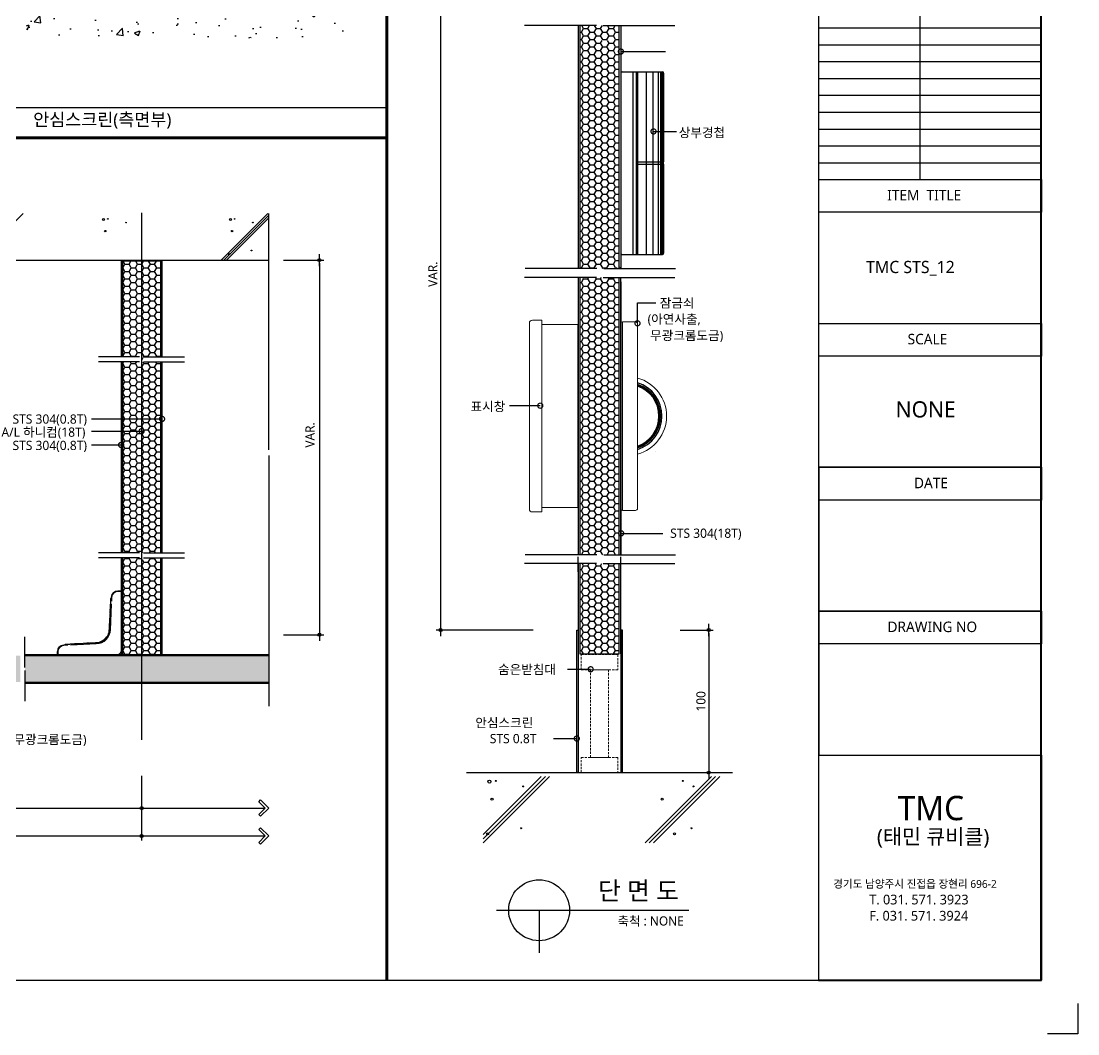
# Model space of a CAD drawing. Extents: x -256 to 8104, y -176 to 5714.
# Drawn here: x 4629 to 8104, y -176 to 3153 of the extents above; entities that cross this region are included whole.
import ezdxf
from ezdxf.enums import TextEntityAlignment as Align

# ---------------------------------------------------------------- set-up
doc = ezdxf.new("R2010")
doc.units = 0
doc.header["$LTSCALE"] = 30
doc.linetypes.add('CEN', pattern=[62, 60, -1, 0, -1])
doc.linetypes.add('HIDDEN', pattern=[0.375, 0.25, -0.125])
doc.layers.get('0').update_dxf_attribs({"linetype": 'CONTINUOUS'})
doc.layers.get('DEFPOINTS').update_dxf_attribs({"linetype": 'CONTINUOUS'})
for name, color, linetype in [('C', 2, 'CONTINUOUS'), ('curior-0Line', 252, 'CONTINUOUS'), ('DIM', 7, 'CONTINUOUS'), ('HAT', 8, 'CONTINUOUS'), ('HID', 9, 'HIDDEN'), ('TIT', 3, 'CONTINUOUS'), ('경첩', 4, 'CONTINUOUS'), ('문자', 3, 'CONTINUOUS'), ('부자재', 4, 'CONTINUOUS'), ('잠금쇠(회전형)', 4, 'CONTINUOUS'), ('중심선', 1, 'CEN'), ('치수', 1, 'CONTINUOUS'), ('판넬', 2, 'CONTINUOUS'), ('해치', 8, 'CONTINUOUS')]:
    doc.layers.add(name, color=color, linetype=linetype)
doc.styles.add('돋움', font='malgun.ttf')
doc.dimstyles.new('10', dxfattribs={"dimscale": 10, "dimtxt": 3, "dimasz": 1, "dimexe": 1.5, "dimexo": 2, "dimgap": 1, "dimtad": 1, "dimdec": 0, "dimlunit": 6, "dimtxsty": '돋움', "dimblk": 'DIMDOT', "dimcen": -1, "dimdle": 1.5, "dimclrt": 3, "dimazin": 3, "dimtfac": 1, "dimtdec": 0, "dimtix": 1, "dimtmove": 2, "dimatfit": 3, "dimldrblk": 'DIMDOT', "dimarcsym": 0})
pattern_1 = [(0, (120075.826, -5352.532), (20.955, 12.098375), [13.97, -27.94]), (120, (120075.826, -5352.532), (-20.955, 12.098375), [13.97, -27.94]), (60, (120075.826, -5352.532), (9e-15, 24.19675), [-27.94, 13.97])]

# ---------------------------------------------------------------- blocks, each defined once
blk = doc.blocks.new('DIMDOT')
at = {"linetype": 'Continuous'}
blk.add_line((-2, 0), (2, 0), dxfattribs=at)
for radius in [0.5, 0.25]:
    blk.add_circle((0, 0), radius, dxfattribs=at)
blk = doc.blocks.new('*D331')
at = {"layer": 'DEFPOINTS', "color": 0}
for p in [(134729.6, -1686.4), (134405.6, -4025.4), (134729.6, -4025.4)]:
    blk.add_point(p, dxfattribs=at)
at = {"layer": 'DIM', "color": 0, "lineweight": -2, "ltscale": 10}
for p, q in [((134709.6, -1686.4), (134390.6, -1686.4)), ((134405.6, -1696.4), (134405.6, -4015.4)), ((134709.6, -4025.4), (134390.6, -4025.4))]:
    blk.add_line(p, q, dxfattribs=at)
at = {"layer": 'DIM', "color": 0, "lineweight": -2, "xscale": 10, "yscale": 10, "zscale": 10}
for p, rotation in [((134405.6, -1686.4), 90), ((134405.6, -4025.4), 270)]:
    blk.add_blockref('DIMDOT', p, dxfattribs=dict(at, rotation=rotation))
at = {"layer": 'DIM', "color": 3, "insert": (134380.3, -2855.9), "char_height": 30, "attachment_point": 5, "rotation": 90, "style": '돋움'}
blk.add_mtext('VAR.', dxfattribs=at)
blk = doc.blocks.new('A$C13EB2441')
for p, q in [((0.837, 7.375), (0.837, 14.115)), ((0.837, 6.74), (0.837, 0))]:
    blk.add_line(p, q)
blk = doc.blocks.new('_DOTSMALL')
at = {"color": 0, "linetype": 'ByBlock', "const_width": 0.5}
blk.add_lwpolyline([(-0.0625, 0, 1), (0.0625, 0, 1)], format="xyb", close=True, dxfattribs=at)
blk = doc.blocks.new('A$C63EC304E')
at = {"layer": '치수', "color": 1, "xscale": 2.5, "yscale": 2.5, "zscale": 2.5, "rotation": 234.3098741996962}
blk.add_blockref('_DOTSMALL', (0.31, 0.31), dxfattribs=at)
blk = doc.blocks.new('A$C2BC9653E')
at = {"layer": '치수', "xscale": 0.3333333333333333, "yscale": 0.3333333333333333, "zscale": 0.3333333333333333}
blk.add_blockref('A$C63EC304E', (0, 0), dxfattribs=at)
blk = doc.blocks.new('A$C7FC71301')
at = {"layer": '치수', "rotation": 180}
blk.add_blockref('A$C2BC9653E', (0.208, 0.208), dxfattribs=at)
blk = doc.blocks.new('A$C4A20372B')
at = {"layer": '치수'}
blk.add_blockref('A$C7FC71301', (0, 0), dxfattribs=at)
blk = doc.blocks.new('A$C566469F5')
at = {"layer": '치수'}
blk.add_blockref('A$C4A20372B', (0, 0), dxfattribs=at)
blk = doc.blocks.new('A$C7E317CD4')
at = {"layer": '해치', "xscale": 2, "yscale": 2, "zscale": 2}
blk.add_blockref('A$C566469F5', (0, 0), dxfattribs=at)
blk = doc.blocks.new('A$C601D7F27')
at = {"layer": '치수'}
blk.add_blockref('A$C7E317CD4', (0, 0), dxfattribs=at)
blk = doc.blocks.new('A$C38802C08')
at = {"layer": '치수'}
blk.add_blockref('A$C601D7F27', (0, 0), dxfattribs=at)
blk = doc.blocks.new('*D332')
at = {"layer": 'DEFPOINTS', "color": 0}
for p in [(135173.1, -4025.4), (135173.1, -4493.7), (135287.4, -4493.7)]:
    blk.add_point(p, dxfattribs=at)
at = {"layer": 'DIM', "color": 0, "lineweight": -2, "ltscale": 10}
for p, q in [((135193.1, -4025.4), (135302.4, -4025.4)), ((135287.4, -4035.4), (135287.4, -4483.7)), ((135193.1, -4493.7), (135302.4, -4493.7))]:
    blk.add_line(p, q, dxfattribs=at)
at = {"layer": 'DIM', "color": 0, "lineweight": -2, "xscale": 10, "yscale": 10, "zscale": 10}
for p, rotation in [((135287.4, -4025.4), 90), ((135287.4, -4493.7), 270)]:
    blk.add_blockref('DIMDOT', p, dxfattribs=dict(at, rotation=rotation))
at = {"layer": 'DIM', "color": 3, "insert": (135261.9, -4259.5), "char_height": 30, "attachment_point": 5, "rotation": 90, "style": '돋움'}
blk.add_mtext('100', dxfattribs=at)
blk = doc.blocks.new('*D337')
at = {"layer": 'DEFPOINTS', "color": 0}
for p in [(128668.6, -4484.9), (133422.6, -4484.9), (133422.6, -4702.1)]:
    blk.add_point(p, dxfattribs=at)
at = {"layer": 'DIM', "color": 0, "lineweight": -2, "ltscale": 10}
for p, q in [((128668.6, -4504.9), (128668.6, -4717.1)), ((133422.6, -4504.9), (133422.6, -4717.1)), ((128678.6, -4702.1), (133412.6, -4702.1))]:
    blk.add_line(p, q, dxfattribs=at)
at = {"layer": 'DIM', "color": 0, "lineweight": -2, "xscale": 10, "yscale": 10, "zscale": 10, "rotation": 180}
blk.add_blockref('DIMDOT', (128668.6, -4702.1), dxfattribs=at)
at = {"layer": 'DIM', "color": 0, "lineweight": -2, "xscale": 10, "yscale": 10, "zscale": 10}
blk.add_blockref('DIMDOT', (133422.6, -4702.1), dxfattribs=at)
at = {"layer": 'DIM', "color": 3, "insert": (131045.6, -4672.5), "char_height": 30, "attachment_point": 5, "style": '돋움'}
blk.add_mtext('설계치수', dxfattribs=at)
blk = doc.blocks.new('*D338')
at = {"layer": 'DEFPOINTS', "color": 0}
for p in [(132271.7, -4484.9), (133422.6, -4484.9), (133422.6, -4610.7)]:
    blk.add_point(p, dxfattribs=at)
at = {"layer": 'DIM', "color": 0, "lineweight": -2, "ltscale": 10}
for p, q in [((132271.7, -4504.9), (132271.7, -4625.7)), ((133422.6, -4504.9), (133422.6, -4625.7)), ((132281.7, -4610.7), (133412.6, -4610.7))]:
    blk.add_line(p, q, dxfattribs=at)
at = {"layer": 'DIM', "color": 0, "lineweight": -2, "xscale": 10, "yscale": 10, "zscale": 10, "rotation": 180}
blk.add_blockref('DIMDOT', (132271.7, -4610.7), dxfattribs=at)
at = {"layer": 'DIM', "color": 0, "lineweight": -2, "xscale": 10, "yscale": 10, "zscale": 10}
blk.add_blockref('DIMDOT', (133422.6, -4610.7), dxfattribs=at)
at = {"layer": 'DIM', "color": 3, "insert": (132847.1, -4581), "char_height": 30, "attachment_point": 5, "style": '돋움'}
blk.add_mtext('설계치수', dxfattribs=at)
blk = doc.blocks.new('*D340')
at = {"layer": 'DEFPOINTS', "color": 0}
for p in [(133869.4, -2809.3), (133869.4, -4040.7), (134007.2, -4040.7)]:
    blk.add_point(p, dxfattribs=at)
at = {"layer": 'DIM', "color": 0, "lineweight": -2, "ltscale": 10}
for p, q in [((133889.4, -2809.3), (134022.2, -2809.3)), ((134007.2, -2819.3), (134007.2, -4030.7)), ((133889.4, -4040.7), (134022.2, -4040.7))]:
    blk.add_line(p, q, dxfattribs=at)
at = {"layer": 'DIM', "color": 0, "lineweight": -2, "xscale": 10, "yscale": 10, "zscale": 10}
for p, rotation in [((134007.2, -2809.3), 90), ((134007.2, -4040.7), 270)]:
    blk.add_blockref('DIMDOT', p, dxfattribs=dict(at, rotation=rotation))
at = {"layer": 'DIM', "color": 3, "insert": (133976.4, -3384.1), "char_height": 30, "attachment_point": 5, "rotation": 90, "style": '돋움'}
blk.add_mtext('VAR.', dxfattribs=at)
blk = doc.blocks.new('A$C06B31977')
for p, q in [((1.26, 11.06), (1.26, 21.17)), ((1.26, 10.11), (1.26, 0))]:
    blk.add_line(p, q)
blk = doc.blocks.new('STS_12', base_point=(128397.3, -5176.8))
at = {"layer": '해치'}
h = blk.add_hatch(dxfattribs=at)
h.set_pattern_fill('AR-CONC', color=256, style=0)
h.set_pattern_definition([(50, (131614, -3512.54), (182.185, -15.939), [19.05, -209.55]), (355, (131614, -3512.54), (-35.243, 191.057), [15.24, -167.64]), (100.451, (131629.17, -3513.87), (146.943, 175.117), [16.19, -178.09]), (46.184, (131614, -3461.74), (271.079, -42.042), [28.575, -314.325]), (96.636, (131636.58, -3465.25), (237.404, 247.426), [24.285, -267.135]), (351.184, (131614, -3461.74), (237.405, 247.425), [22.86, -251.46]), (21, (131639.4, -3474.44), (151.615, -102.2655), [19.05, -209.55]), (326, (131639.4, -3474.44), (61.802, 184.188), [15.24, -167.64]), (71.4514, (131652.03, -3482.96), (213.416, 81.923), [16.19, -178.09]), (37.5, (131613.99, -3512.54), (3.0886, 84.555), [0, -165.608, 0, -170.18, 0, -168.275]), (7.5, (131613.99, -3512.54), (66.8197, 100.1806), [0, -97.028, 0, -161.798, 0, -64.135]), (327.5, (131557.35, -3512.54), (135.5906, -5.7287), [0, -63.5, 0, -198.12, 0, -262.89]), (317.5, (131531.95, -3512.54), (148.129, 25.4265), [0, -82.55, 0, -131.572, 0, -186.69])])
h.paths.add_polyline_path([(134093.6, -2078.8), (134093.6, -1975.8), (133043.4, -1975.8), (133043.4, -2078.8)])
h = blk.add_hatch(dxfattribs=at)
h.set_pattern_fill('HONEY', color=256, scale=4)
h.set_pattern_definition(pattern_1)
edge = h.paths.add_edge_path()
edge.add_line((134993.4, -2087.2), (134934, -2087.2))
edge.add_arc((134931.9, -2087.2), 2.08, -54.3099, 0, ccw=False)
edge.add_arc((134931.9, -2087.2), 2.08, 125.6901, 305.6901, ccw=False)
edge.add_arc((134931.9, -2087.2), 2.08, 0, 125.6901, ccw=False)
edge.add_line((134934, -2087.2), (134993.4, -2087.2))
edge.add_line((134993.4, -2087.2), (134993.4, -2038.4))
edge.add_line((134993.4, -2038.4), (134983.2, -2038.4))
edge.add_spline(control_points=[(134980.4, -2046.2), (134981.3, -2043.6), (134982.2, -2041), (134983.2, -2038.4)], knot_values=[0, 0, 0, 0, 0.152076, 0.152076, 0.152076, 0.152076], degree=3, periodic=0)
edge.add_line((134983.2, -2038.4), (134928.4, -2038.4))
edge.add_line((134928.4, -2038.4), (134928.4, -2836.9))
edge.add_line((134928.4, -2836.9), (134985.2, -2836.9))
edge.add_spline(control_points=[(134985.2, -2836.9), (134988.3, -2828.2), (134991.3, -2820.4), (134993.4, -2816.6)], knot_values=[0.152076, 0.152076, 0.152076, 0.152076, 0.673721, 0.673721, 0.673721, 0.673721], degree=3, periodic=0)
edge.add_spline(control_points=[(134995.9, -2836.9), (134996.4, -2826.9), (134997.5, -2811.6), (134994.5, -2814.6), (134993.4, -2816.6)], knot_values=[0.673721, 0.673721, 0.673721, 0.673721, 1.332503, 1.60798, 1.60798, 1.60798, 1.60798], degree=3, periodic=0)
edge.add_line((134993.4, -2816.6), (134993.4, -2087.2))
h.paths.add_polyline_path([(134928.4, -2038.4), (134863.4, -2038.4), (134863.4, -2836.9), (134928.4, -2836.9)])
h = blk.add_hatch(dxfattribs=at)
h.set_pattern_fill('HONEY', color=256, scale=4)
h.set_pattern_definition(pattern_1)
edge = h.paths.add_edge_path()
edge.add_line((133422.6, -2812.6), (133360.1, -2812.6))
edge.add_line((133360.1, -2812.6), (133359.2, -2813.5))
edge.add_line((133359.2, -2813.5), (133359.2, -2913.9))
edge.add_line((133359.2, -2913.9), (133402.1, -2913.9))
edge.add_line((133402.1, -2913.9), (133402.1, -2955.5))
edge.add_line((133402.1, -2955.5), (133359.2, -2955.5))
edge.add_line((133359.2, -2955.5), (133359.2, -3127.2))
edge.add_line((133359.2, -3127.2), (133415.8, -3127.2))
edge.add_spline(control_points=[(133415.8, -3127.2), (133418.6, -3119.5), (133424.6, -3104.2), (133420.7, -3135.1), (133422.3, -3137.5), (133422.6, -3137.6)], knot_values=[0.456227, 0.456227, 0.456227, 0.456227, 2.847595, 6.178025, 6.737145, 6.737145, 6.737145, 6.737145], degree=3, periodic=0)
edge.add_spline(control_points=[(133422.3, -3137.4), (133422.4, -3134.4), (133422.4, -3131.6), (133421.8, -3131.3), (133421.7, -3131.3)], knot_values=[0.891967, 0.891967, 0.891967, 0.891967, 1.280656, 1.337888, 1.337888, 1.337888, 1.337888], degree=3, periodic=0)
edge.add_line((133422.6, -3137.6), (133422.6, -2812.6))
edge = h.paths.add_edge_path()
edge.add_line((133485.9, -2812.6), (133422.6, -2812.6))
edge.add_line((133422.6, -2812.6), (133422.6, -3137.6))
edge.add_spline(control_points=[(133422.6, -3137.6), (133423.7, -3137.8), (133425.9, -3133.5), (133428.6, -3127.2)], knot_values=[6.737145, 6.737145, 6.737145, 6.737145, 8.913909, 8.913909, 8.913909, 8.913909], degree=3, periodic=0)
edge.add_spline(control_points=[(133428.6, -3127.2), (133430.7, -3122.3), (133433, -3116.4), (133435.3, -3110.4)], knot_values=[8.913909, 8.913909, 8.913909, 8.913909, 10.573873, 10.573873, 10.573873, 10.573873], degree=3, periodic=0)
edge.add_line((133428.6, -3127.2), (133485.9, -3127.2))
edge.add_line((133485.9, -3127.2), (133485.9, -2955.5))
edge.add_line((133485.9, -2955.5), (133443, -2955.5))
edge.add_line((133443, -2955.5), (133443, -2913.9))
edge.add_line((133443, -2913.9), (133485.9, -2913.9))
edge.add_line((133485.9, -2913.9), (133485.9, -2812.6))
h.paths.add_polyline_path([(133485.9, -2913.9), (133443, -2913.9), (133443, -2955.5), (133485.9, -2955.5)], flags=16)
h.paths.add_polyline_path([(133402.1, -2913.9), (133359.2, -2913.9), (133359.2, -2955.5), (133402.1, -2955.5)], flags=16)
h = blk.add_hatch(dxfattribs=at)
h.set_pattern_fill('HONEY', color=256, scale=4)
h.set_pattern_definition(pattern_1)
h.paths.add_polyline_path([(134928.4, -3322.5), (134863.4, -3322.5), (134863.4, -3778), (134928.4, -3778), (134928.4, -3668.5, -0.567825), (134928.4, -3665)])
h.paths.add_polyline_path([(134993.4, -3322.5), (134928.4, -3322.5), (134928.4, -3665, -0.582142), (134931.6, -3666.8), (134993.4, -3666.8)])
edge = h.paths.add_edge_path()
edge.add_line((134993.4, -3666.8), (134931.6, -3666.8))
edge.add_arc((134929.5, -3666.8), 2.08, -54.3099, 0, ccw=False)
edge.add_arc((134929.5, -3666.8), 2.08, 239.178, 305.6901, ccw=False)
edge.add_line((134928.4, -3668.5), (134928.4, -3778))
edge.add_line((134928.4, -3778), (134985.2, -3778))
edge.add_spline(control_points=[(134985.2, -3778), (134988.3, -3769.3), (134991.3, -3761.4), (134993.4, -3757.6)], knot_values=[0.152076, 0.152076, 0.152076, 0.152076, 0.673721, 0.673721, 0.673721, 0.673721], degree=3, periodic=0)
edge.add_line((134993.4, -3757.6), (134993.4, -3666.8))
h.paths.add_polyline_path([(134928.4, -2866), (134863.4, -2866), (134863.4, -3322.5), (134928.4, -3322.5)])
edge = h.paths.add_edge_path()
edge.add_line((134993.4, -2866), (134983.2, -2866))
edge.add_spline(control_points=[(134980.4, -2873.8), (134981.3, -2871.1), (134982.2, -2868.5), (134983.2, -2866)], knot_values=[0, 0, 0, 0, 0.152076, 0.152076, 0.152076, 0.152076], degree=3, periodic=0)
edge.add_line((134983.2, -2866), (134928.4, -2866))
edge.add_line((134928.4, -2866), (134928.4, -3322.5))
edge.add_line((134928.4, -3322.5), (134993.4, -3322.5))
edge.add_line((134993.4, -3322.5), (134993.4, -2866))
h = blk.add_hatch(dxfattribs=at)
h.set_pattern_fill('HONEY', color=256, scale=4)
h.set_pattern_definition(pattern_1)
h.paths.add_polyline_path([(133485.9, -3144.3), (133359.2, -3144.3), (133359.2, -3771), (133485.9, -3771)])
h = blk.add_hatch(dxfattribs=at)
h.set_pattern_fill('HONEY', color=256, scale=4)
h.set_pattern_definition(pattern_1)
edge = h.paths.add_edge_path()
edge.add_spline(control_points=[(133422.6, -3798.5), (133422.3, -3798.5), (133421.2, -3796.7), (133422, -3786.8), (133422.3, -3781.2)], knot_values=[1.337888, 1.337888, 1.337888, 1.337888, 1.524261, 2.245715, 2.245715, 2.245715, 2.245715], degree=3, periodic=0)
edge.add_spline(control_points=[(133422.6, -3781.4), (133422.3, -3781.4), (133420.7, -3778.9), (133424.6, -3748), (133418.6, -3763.3), (133415.8, -3771)], knot_values=[0.152076, 0.152076, 0.152076, 0.152076, 0.338449, 1.448592, 2.245715, 2.245715, 2.245715, 2.245715], degree=3, periodic=0)
edge.add_spline(control_points=[(133422.3, -3781.2), (133422.4, -3778.2), (133422.4, -3775.4), (133421.8, -3775.1), (133421.7, -3775.1)], knot_values=[0.891967, 0.891967, 0.891967, 0.891967, 1.280656, 1.337888, 1.337888, 1.337888, 1.337888], degree=3, periodic=0)
edge.add_spline(control_points=[(133421.7, -3775.1), (133420.7, -3775), (133418.4, -3781), (133415.8, -3788.1)], knot_values=[0.152076, 0.152076, 0.152076, 0.152076, 0.891967, 0.891967, 0.891967, 0.891967], degree=3, periodic=0)
edge.add_spline(control_points=[(133414.2, -3792.5), (133414.7, -3791), (133415.3, -3789.5), (133415.8, -3788.1)], knot_values=[0, 0, 0, 0, 0.152076, 0.152076, 0.152076, 0.152076], degree=3, periodic=0)
edge.add_line((133415.8, -3788.1), (133359.2, -3788.1))
edge.add_line((133359.2, -3788.1), (133359.2, -3960.5))
edge.add_line((133359.2, -3960.5), (133404, -3960.5))
edge.add_line((133404, -3960.5), (133404, -4002.1))
edge.add_line((133404, -4002.1), (133359.2, -4002.1))
edge.add_line((133359.2, -4002.1), (133359.2, -4106.3))
edge.add_line((133359.2, -4106.3), (133422.6, -4106.3))
edge.add_line((133422.6, -4106.3), (133422.6, -3798.6))
h.paths.add_polyline_path([(133485.9, -3960.5), (133441.2, -3960.5), (133441.2, -4002.1), (133485.9, -4002.1)])
h.paths.add_polyline_path([(133404, -3960.5), (133359.2, -3960.5), (133359.2, -4002.1), (133404, -4002.1)], flags=16)
h = blk.add_hatch(dxfattribs=at)
h.set_pattern_fill('HONEY', color=256, scale=4)
h.set_pattern_definition(pattern_1)
h.paths.add_polyline_path([(133485.9, -3849), (133422.6, -3849), (133422.6, -4106.3), (133485.9, -4106.3), (133485.9, -4002.1), (133441.2, -4002.1), (133441.2, -3960.5), (133485.9, -3960.5)])
edge = h.paths.add_edge_path()
edge.add_line((133485.9, -3788.1), (133428.6, -3788.1))
edge.add_spline(control_points=[(133428.6, -3788.1), (133425.9, -3794.4), (133423.7, -3798.7), (133422.6, -3798.5)], knot_values=[2.245715, 2.245715, 2.245715, 2.245715, 2.971303, 2.971303, 2.971303, 2.971303], degree=3, periodic=0)
edge.add_line((133422.6, -3798.5), (133422.6, -3849))
edge.add_line((133422.6, -3849), (133485.9, -3849))
edge.add_line((133485.9, -3849), (133485.9, -3788.1))
h = blk.add_hatch(dxfattribs=at)
h.set_pattern_fill('HONEY', color=256, scale=4)
h.set_pattern_definition(pattern_1)
h.paths.add_polyline_path([(134917.9, -3807), (134863.4, -3807), (134863.4, -4103.8), (134928.4, -4103.8), (134928.4, -3807)])
h.paths.add_polyline_path([(134993.4, -3807), (134940.1, -3807), (134928.4, -3807), (134928.4, -4103.8), (134993.4, -4103.8)])
h = blk.add_hatch(dxfattribs=at)
h.set_pattern_fill('HONEY', color=256, scale=4)
h.set_pattern_definition(pattern_1)
h.paths.add_polyline_path([(133038.7, -4157.9), (133038.7, -4148.4), (133038.7, -4109.6), (133422.6, -4109.6), (133422.6, -4196.3), (133038.7, -4196.3)])
edge = h.paths.add_edge_path()
edge.add_line((133024, -4157.9), (133024, -4148.4))
edge.add_line((133024, -4148.4), (133024, -4109.6))
edge.add_line((133024, -4109.6), (132391.6, -4109.6))
edge.add_line((132391.6, -4109.6), (132391.6, -4150.9))
edge.add_arc((132391.6, -4153), 2.08, -35.6901, 90, ccw=False)
edge.add_arc((132391.6, -4153), 2.08, 270, 324.3099, ccw=False)
edge.add_line((132391.6, -4155.1), (132391.6, -4196.3))
edge.add_line((132391.6, -4196.3), (133024, -4196.3))
edge.add_line((133024, -4196.3), (133024, -4157.9))
h.paths.add_polyline_path([(132266.7, -4109.6), (132266.7, -4196.3), (132391.6, -4196.3), (132391.6, -4155.1, -0.610943), (132389.9, -4151.8, -0.241509), (132391.6, -4150.9), (132391.6, -4109.6)])
h.paths.add_polyline_path([(133840.3, -4109.6), (133422.6, -4109.6), (133422.6, -4196.3), (133840.3, -4196.3)])
at = {"color": 8}
blk.add_line((132844.1, -2307.5), (134229.3, -2307.5), dxfattribs=at)
for p, q in [((133840.3, -3432.9), (133840.3, -2656.2)), ((128668.6, -2809.3), (133840.3, -2809.3)), ((133415.9, -3127.2), (133281.1, -3127.2)), ((133428.6, -3127.2), (133563.4, -3127.2)), ((133840.3, -3452), (133840.3, -4275.3)), ((133415.9, -3771), (133281.1, -3771)), ((133428.6, -3771), (133563.4, -3771)), ((134491.3, -4493.7), (135365.6, -4493.7))]:
    blk.add_line(p, q)
at = {"color": 2}
for p, q in [((136501.5, -5252.5), (136501.5, -5352.5)), ((136501.5, -5352.5), (136401.5, -5352.5))]:
    blk.add_line(p, q, dxfattribs=at)
for points in [[(128396.6, 361.6), (135649, 361.6), (135649, -5176.7), (128396.6, -5176.7)], [(128396.6, 361.6), (135649, 361.6), (135649, -5176.7), (128396.6, -5176.7)], [(128396.6, 361.6), (136378.5, 361.6), (136378.5, -5176.7), (128396.6, -5176.7)], [(134853.4, -4025.4), (134858.4, -4025.4), (134858.4, -4493.7), (134853.4, -4493.7)], [(135003.4, -4025.4), (134998.4, -4025.4), (134998.4, -4493.7), (135003.4, -4493.7)]]:
    blk.add_lwpolyline(points, close=True, dxfattribs=at)
at = {"color": 8, "const_width": 10}
for points in [[(134229.3, -5176.7), (134229.3, 361.6)], [(128444.7, -2407.5), (134229.3, -2407.5)]]:
    blk.add_lwpolyline(points, dxfattribs=at)
at = {"layer": 'C'}
for p, q in [((134863.4, -2038.4), (134863.4, -2836.9)), ((134993.4, -2836.9), (134993.4, -2038.4)), ((134863.4, -2866), (134863.4, -3778)), ((134993.4, -3778), (134993.4, -2866)), ((134863.4, -3807), (134863.4, -4103.8)), ((134993.4, -4103.8), (134993.4, -3807)), ((133840.3, -4109.6), (133038.7, -4109.6)), ((134863.4, -4103.8), (134993.4, -4103.8)), ((133038.7, -4196.3), (133840.3, -4196.3))]:
    blk.add_line(p, q, dxfattribs=at)
at = {"layer": 'curior-0Line'}
for p, q in [((135649, 361.6), (135649, -5175.9)), ((135981.6, -1990.8), (135981.6, -2544.6)), ((135649.3, -2046.2), (136381.4, -2046.2)), ((135649.3, -2101.6), (136381.4, -2101.6)), ((135649.3, -2157), (136381.4, -2157)), ((135649.3, -2212.3), (136381.4, -2212.3)), ((135649.3, -2267.7), (136381.4, -2267.7)), ((135649.3, -2323.1), (136381.4, -2323.1)), ((135649.3, -2378.5), (136381.4, -2378.5)), ((135649.3, -2433.8), (136381.4, -2433.8)), ((135649.3, -2489.2), (136381.4, -2489.2)), ((135649.3, -2544.6), (136381.4, -2544.6))]:
    blk.add_line(p, q, dxfattribs=at)
for points in [[(136381.4, 361.6), (135649, 361.6), (135649, -5176.7), (136381.4, -5176.7)], [(135649.3, -2544.6), (136381.4, -2544.6), (136381.4, -2652.3), (135649.3, -2652.3)], [(135649.3, -3017.5), (136381.4, -3017.5), (136381.4, -3125.2), (135649.3, -3125.2)], [(135649.3, -3963.3), (136381.4, -3963.3), (136381.4, -3490.4), (135649.3, -3490.4)], [(135649.3, -3490.4), (136381.4, -3490.4), (136381.4, -3598.1), (135649.3, -3598.1)], [(135649.3, -4436.2), (136381.4, -4436.2), (136381.4, -3963.3), (135649.3, -3963.3)], [(135649.3, -3963.3), (136381.4, -3963.3), (136381.4, -4071), (135649.3, -4071)], [(136381.4, -5175.9), (135649.6, -5175.9), (135649.6, -4436.2), (136381.4, -4436.2)]]:
    blk.add_lwpolyline(points, close=True, dxfattribs=at)
at = {"layer": 'DIM', "ltscale": 10}
for p, q in [((133807.8, -4589.6), (133813.5, -4583.9)), ((133840.3, -4610.7), (133813.5, -4583.9)), ((133422.6, -4610.7), (133828.8, -4610.7)), ((133828.8, -4610.7), (133807.8, -4589.6)), ((133828.8, -4610.7), (133807.8, -4631.7)), ((133840.3, -4610.7), (133813.5, -4637.4)), ((133807.8, -4631.7), (133813.5, -4637.4)), ((133807.8, -4681), (133813.5, -4675.3)), ((133828.8, -4702.1), (133807.8, -4681)), ((133840.3, -4702.1), (133813.5, -4675.3)), ((133422.6, -4702.1), (133828.8, -4702.1)), ((133828.8, -4702.1), (133807.8, -4723.2)), ((133807.8, -4723.2), (133813.5, -4728.9)), ((133840.3, -4702.1), (133813.5, -4728.9))]:
    blk.add_line(p, q, dxfattribs=at)
at = {"layer": 'HAT'}
for radius, start, end in [(114.6, 287.404, 72.596), (109.6, 288.2251, 71.7749), (106.6, 288.7568, 71.2432), (104.6, 289.1292, 70.8708)]:
    blk.add_arc((135019.2, -3322), radius, start, end, dxfattribs=at)
at = {"layer": 'HID', "lineweight": 15}
for points in [[(134868.4, -4106.2), (134988.4, -4106.2), (134988.4, -4156.2), (134868.4, -4156.2)], [(134898.4, -4156.2), (134958.4, -4156.2), (134958.4, -4443.7), (134898.4, -4443.7)], [(134868.4, -4443.7), (134988.4, -4443.7), (134988.4, -4493.7), (134868.4, -4493.7)]]:
    blk.add_lwpolyline(points, close=True, dxfattribs=at)
at = {"layer": 'TIT', "color": 7}
for p, q in [((134589.7, -4946.3), (135222.4, -4946.3)), ((134730, -4946.3), (134730, -5086.3))]:
    blk.add_line(p, q, dxfattribs=at)
blk.add_circle((134729.7, -4946.3), 100, dxfattribs=at)
at = {"layer": '경첩', "color": 4, "linetype": 'Continuous', "lineweight": 15}
for p, q in [((133320.9, -3921.8), (133322.4, -3923.3)), ((133322.7, -3917.2), (133321.6, -3940.5)), ((133324.4, -3930.8), (133325, -3917.3)), ((133344.6, -3898.6), (133344.6, -3896.3)), ((133355.2, -3896.3), (133344.6, -3896.3)), ((133344.6, -3898.6), (133355.2, -3898.6)), ((133355.2, -3898.6), (133355.2, -3896.3)), ((133355.2, -3918.7), (133355.2, -3898.6)), ((133355.2, -3922), (133355.2, -3919.6)), ((133355.2, -3922), (133355.2, -4092.3)), ((133321.6, -3940.5), (133317.6, -4024.3)), ((133318.4, -3958.9), (133320.6, -3961.1)), ((133319.9, -3927.4), (133318.7, -3952.6)), ((133318.7, -3952.6), (133320.9, -3954.8)), ((133319.9, -3927.4), (133322.1, -3929.6)), ((133320, -4024.4), (133323.9, -3940.7)), ((133317.8, -3971.5), (133316.5, -3998.3)), ((133317.8, -3971.5), (133320, -3973.8)), ((133318.2, -3962.1), (133317.9, -3968.4)), ((133317.9, -3968.4), (133320.2, -3970.6)), ((133318.2, -3962.1), (133320.5, -3964.3)), ((133314.9, -4028.7), (133316.9, -4030.8)), ((133315.1, -4026.7), (133317.2, -4028.8)), ((133315.6, -4018.1), (133315.3, -4024.2)), ((133315.8, -4014.1), (133315.6, -4017.2)), ((133315.6, -4017.2), (133317.9, -4019.4)), ((133315.6, -4017.2), (133315.6, -4018.1)), ((133315.6, -4018.1), (133317.8, -4020.4)), ((133316.2, -4004.5), (133315.8, -4013.1)), ((133315.8, -4013.1), (133318.1, -4015.4)), ((133315.8, -4013.1), (133315.8, -4014.1)), ((133315.8, -4014.1), (133318, -4016.3)), ((133316.2, -4004.5), (133318.5, -4006.8)), ((133316.5, -3998.4), (133316.3, -4002.3)), ((133316.3, -4002.3), (133318.6, -4004.6)), ((133316.5, -3998.3), (133318.8, -4000.5)), ((133316.5, -3998.4), (133318.7, -4000.6)), ((133282.5, -4064.9), (133284.4, -4066.8)), ((133287.4, -4063.3), (133289.2, -4065.1)), ((133289.8, -4062.3), (133291.5, -4064)), ((133294.1, -4060), (133295.7, -4061.7)), ((133296.1, -4058.7), (133297.7, -4060.4)), ((133306.2, -4049.1), (133307.9, -4050.7)), ((133307.6, -4047.1), (133309.3, -4048.8)), ((133310.1, -4043), (133311.8, -4044.8)), ((133311.2, -4040.8), (133312.9, -4042.6)), ((133312.7, -4037.1), (133314.6, -4038.9)), ((133316.1, -4034.2), (133314.2, -4032.2)), ((133314.2, -4032.2), (133316.1, -4034.1)), ((133147.6, -4095.7), (133145.2, -4095.7)), ((133145.2, -4095.7), (133145.2, -4106.3)), ((133147.6, -4106.3), (133147.6, -4095.7)), ((133189.5, -4072.7), (133166.1, -4073.8)), ((133166.2, -4076.1), (133179.7, -4075.5)), ((133170.7, -4072), (133171.6, -4071.2)), ((133170.7, -4072), (133172.2, -4073.5)), ((133201.5, -4069.8), (133171.6, -4071.2)), ((133273.2, -4068.7), (133189.5, -4072.7)), ((133189.6, -4075), (133273.3, -4071)), ((133201.5, -4069.8), (133203.8, -4072)), ((133207.8, -4069.5), (133210.1, -4071.7)), ((133211, -4069.3), (133213.2, -4071.5)), ((133242.5, -4067.8), (133217.3, -4069)), ((133217.3, -4069), (133219.5, -4071.2)), ((133242.5, -4067.8), (133244.7, -4070.1)), ((133248.8, -4067.5), (133251, -4069.8)), ((133252, -4067.4), (133254.2, -4069.6)), ((133270.9, -4066.5), (133258.3, -4067.1)), ((133258.3, -4067.1), (133260.5, -4069.3)), ((133273.1, -4066.4), (133270.9, -4066.5)), ((133270.9, -4066.5), (133273.1, -4068.7)), ((133145.2, -4106.3), (133147.6, -4106.3)), ((133147.6, -4106.3), (133167.6, -4106.3)), ((133168.6, -4106.3), (133170.9, -4106.3)), ((133341.2, -4106.3), (133170.9, -4106.3))]:
    blk.add_line(p, q, dxfattribs=at)
at = {"layer": '경첩', "color": 4, "linetype": 'Continuous', "lineweight": 15, "flags": 128}
for points in [[(133320.1, -3922.6), (133320, -3923.6), (133320, -3924.8), (133319.9, -3926.1), (133319.9, -3927.4)], [(133320.1, -3922.6), (133320.3, -3922.5), (133320.4, -3922.3), (133320.6, -3922.2), (133320.7, -3922), (133320.8, -3921.9), (133320.8, -3921.9), (133320.9, -3921.8), (133320.9, -3921.8)], [(133325, -3917.3), (133324.6, -3917.3), (133324.1, -3917.3), (133323.7, -3917.3), (133323.4, -3917.2), (133323.1, -3917.2), (133322.9, -3917.2), (133322.7, -3917.2), (133322.7, -3917.2)], [(133318.7, -3952.6), (133318.6, -3953.8), (133318.6, -3955), (133318.5, -3956.1), (133318.5, -3957.1), (133318.4, -3957.9), (133318.4, -3958.4), (133318.4, -3958.8), (133318.4, -3958.9)], [(133321.6, -3940.5), (133321.6, -3940.5), (133321.8, -3940.6), (133322, -3940.6), (133322.3, -3940.6), (133322.6, -3940.6), (133323, -3940.6), (133323.5, -3940.6), (133323.9, -3940.7)], [(133315.1, -4026.7), (133314.9, -4028.2), (133314.9, -4028.7)], [(133316.3, -4002.3), (133316.3, -4003), (133316.3, -4003.8), (133316.2, -4004.5)], [(133316.5, -3998.3), (133316.5, -3998.3), (133316.5, -3998.4)], [(133317.6, -4024.3), (133317.7, -4024.3), (133317.8, -4024.3), (133318, -4024.3), (133318.3, -4024.3), (133318.7, -4024.3), (133319.1, -4024.4), (133319.5, -4024.4), (133320, -4024.4)], [(133314.2, -4032.2), (133314.2, -4032.2), (133314.2, -4032.2)], [(133166.2, -4076.1), (133166.2, -4075.6), (133166.2, -4075.2), (133166.2, -4074.8), (133166.2, -4074.4), (133166.2, -4074.2), (133166.1, -4073.9), (133166.1, -4073.8), (133166.1, -4073.8)], [(133189.5, -4072.7), (133189.5, -4072.7), (133189.5, -4072.8), (133189.5, -4073.1), (133189.5, -4073.3), (133189.5, -4073.7), (133189.5, -4074.1), (133189.6, -4074.5), (133189.6, -4075)], [(133207.8, -4069.5), (133207.7, -4069.5), (133207.4, -4069.5), (133206.8, -4069.5), (133206, -4069.5), (133205, -4069.6), (133203.9, -4069.6), (133202.8, -4069.7), (133201.5, -4069.8)], [(133217.3, -4069), (133216.2, -4069.1), (133215.1, -4069.1), (133214.1, -4069.2), (133213.2, -4069.2), (133212.5, -4069.2), (133211.8, -4069.3), (133211.4, -4069.3), (133211.1, -4069.3), (133211, -4069.3)], [(133248.8, -4067.5), (133248.7, -4067.5), (133248.3, -4067.6), (133247.7, -4067.6), (133247, -4067.6), (133246, -4067.7), (133244.9, -4067.7), (133243.7, -4067.8), (133242.5, -4067.8)], [(133258.3, -4067.1), (133257, -4067.1), (133255.8, -4067.2), (133254.8, -4067.2), (133253.8, -4067.3), (133253, -4067.3), (133252.4, -4067.4), (133252.1, -4067.4), (133252, -4067.4)], [(133273.2, -4068.7), (133273.2, -4068.8), (133273.2, -4068.9), (133273.2, -4069.1), (133273.2, -4069.4), (133273.3, -4069.8), (133273.3, -4070.2), (133273.3, -4070.6), (133273.3, -4071)]]:
    blk.add_lwpolyline(points, dxfattribs=at)
at = {"layer": '경첩', "color": 4, "linetype": 'Continuous', "lineweight": 15}
for centre, radius, start, end in [((133344.6, -3918.2), 21.9, 90, 177.3017), ((133344.6, -3918.2), 19.6, 90, 177.3017), ((133271, -4022.1), 46.7, 272.6983, 357.3017), ((133271, -4022.1), 49, 272.6983, 357.3017), ((133271, -4022.1), 44.3, 346.8377, 351.3944), ((133271, -4022.1), 44.3, 354.0912, 357.3017), ((133271, -4022.1), 44.3, 272.6983, 285), ((133271, -4022.1), 44.3, 284.9998, 291.7506), ((133271, -4022.1), 44.3, 294.9948, 301.2998), ((133271, -4022.1), 44.3, 301.2991, 304.3858), ((133271, -4022.1), 44.3, 304.3849, 322.5608), ((133271, -4022.1), 44.3, 322.5612, 325.6145), ((133271, -4022.1), 44.3, 325.6151, 331.8264), ((133271, -4022.1), 44.3, 335.0052, 340.234), ((133271, -4022.1), 44.3, 340.234, 346.7569), ((133167.2, -4095.7), 21.9, 92.6983, 180), ((133167.2, -4095.7), 19.6, 92.6983, 180), ((133341.2, -4092.3), 14, 270, 0)]:
    blk.add_arc(centre, radius, start, end, dxfattribs=at)
at = {"layer": '부자재'}
for p, q in [((134998.4, -2194.4), (134998.4, -2786.4)), ((135002.4, -2190.4), (135134.4, -2190.4)), ((135038.4, -2190.4), (135038.4, -2790.4)), ((135048.5, -2190.4), (135048.5, -2790.4)), ((135138.4, -2194.4), (135138.4, -2486.4)), ((135048.5, -2486.4), (135138.4, -2486.4)), ((135048.5, -2494.4), (135138.4, -2494.4)), ((135137.2, -2486.4), (135137.2, -2494.4)), ((135138.4, -2494.4), (135138.4, -2786.4)), ((135002.4, -2790.4), (135134.4, -2790.4))]:
    blk.add_line(p, q, dxfattribs=at)
for centre, start, end in [((135002.4, -2194.4), 90, 180), ((135134.4, -2194.4), 0, 90), ((135002.4, -2786.4), 180, 270), ((135134.4, -2786.4), 270, 0)]:
    blk.add_arc(centre, 4, start, end, dxfattribs=at)
at = {"layer": '잠금쇠(회전형)', "linetype": 'Continuous', "lineweight": 15}
for p, q in [((134697.6, -3016), (134697.6, -3627.9)), ((134707.5, -3007), (134738.4, -3007)), ((134738.4, -3007), (134738.4, -3637)), ((134856.5, -3021.2), (134738.4, -3021.2)), ((134856.5, -3021.2), (134856.5, -3622.7)), ((134998.4, -3017), (134998.4, -3632)), ((135003.4, -3012), (135046.4, -3012)), ((135003.4, -3632), (135003.4, -3012)), ((135053.4, -3019), (135053.4, -3625)), ((134858.4, -3619.9), (134858.4, -3024)), ((135112.2, -3438.4), (135112.2, -3438.5)), ((134738.4, -3637), (134707.5, -3637)), ((134856.5, -3622.7), (134738.4, -3622.7)), ((135046.4, -3632), (135003.4, -3632))]:
    blk.add_line(p, q, dxfattribs=at)
for centre, radius, start, end in [((134707.5, -3017), 10, 90, 174.5584), ((134855.4, -3024), 3, 0, 69.2996), ((135003.4, -3017), 5, 90, 180), ((135046.4, -3019), 7, 0, 90), ((135019.2, -3322), 129.6, 285.3368, 74.6632), ((134707.5, -3627), 10, 185.4416, 270), ((134855.4, -3619.9), 3, 290.7004, 0), ((135003.4, -3627), 5, 180, 270), ((135046.4, -3625), 7, 270, 0)]:
    blk.add_arc(centre, radius, start, end, dxfattribs=at)
at = {"layer": '중심선'}
blk.add_line((133422.6, -2653.9), (133422.6, -4385.7), dxfattribs=at)
at = {"layer": '치수'}
for p, q in [((134997.5, -2123.8), (135145.5, -2123.8)), ((135104.9, -2386.3), (135181.5, -2386.3)), ((135053.2, -3017.1), (135053.2, -2950.2)), ((135053.2, -2950.2), (135113.4, -2950.2)), ((134733.5, -3287.9), (134632, -3287.9)), ((133257.7, -3331.4), (133489.9, -3331.4)), ((133257.7, -3371.6), (133422.6, -3371.6)), ((133257.7, -3417), (133354.7, -3417)), ((134998.4, -3707.5), (135136.7, -3707.5)), ((134823, -4154.2), (134899, -4154.2)), ((134777.4, -4382), (134853.4, -4382))]:
    blk.add_line(p, q, dxfattribs=at)
at = {"layer": '판넬', "color": 1}
for p, q in [((134858.4, -2038.4), (134858.4, -2836.9)), ((134998.4, -2038.4), (134998.4, -2836.9)), ((134858.4, -2070.6), (134858.4, -2790.6)), ((134998.4, -2070.6), (134998.4, -2790.6)), ((133355.2, -2809.3), (133355.2, -3127.2)), ((133489.9, -3127.2), (133489.9, -2809.3)), ((134858.4, -2866), (134858.4, -3778)), ((134998.4, -3778), (134998.4, -2866)), ((134998.4, -2880.9), (134998.4, -3778)), ((133355.2, -3144.3), (133355.2, -3459.9)), ((133489.9, -3459.9), (133489.9, -3144.3)), ((133355.2, -3459.9), (133355.2, -3771)), ((133489.9, -3771), (133489.9, -3459.9)), ((134858.4, -3834), (134858.4, -3784.7)), ((134998.4, -3834), (134998.4, -3784.7)), ((133355.2, -3788.1), (133355.2, -4106.3)), ((133489.9, -4106.3), (133489.9, -3788.1)), ((134858.4, -3807), (134858.4, -4103.8)), ((134998.4, -4103.8), (134998.4, -3807)), ((133840.3, -4106.3), (133038.7, -4106.3)), ((133038.7, -4199.6), (133840.3, -4199.6))]:
    blk.add_line(p, q, dxfattribs=at)
at = {"layer": '판넬'}
for p, q in [((133359.2, -2812.6), (133359.2, -3127.2)), ((133485.9, -2812.6), (133359.2, -2812.6)), ((133485.9, -3127.2), (133485.9, -2812.6)), ((133359.2, -3144.3), (133359.2, -3459.9)), ((133485.9, -3459.9), (133485.9, -3144.3)), ((133359.2, -3459.9), (133359.2, -3771)), ((133485.9, -3771), (133485.9, -3459.9)), ((133359.2, -3788.1), (133359.2, -4106.3)), ((133485.9, -4106.3), (133485.9, -3788.1))]:
    blk.add_line(p, q, dxfattribs=at)
at = {"layer": '해치'}
for p, q in [((135054.6, -2790.4), (135054.6, -2190.4)), ((135082.6, -2790.4), (135082.6, -2190.4)), ((135105.3, -2790.4), (135105.3, -2190.4)), ((135122, -2790.4), (135122, -2190.4)), ((135129.5, -2790.4), (135129.5, -2190.4)), ((135133.3, -2790.4), (135133.3, -2190.4)), ((135135.9, -2790.4), (135135.9, -2190.4)), ((135137.4, -2790.4), (135137.4, -2190.4)), ((135137.9, -2486.4), (135137.9, -2190.4)), ((135138.3, -2486.4), (135138.3, -2190.4)), ((135137.9, -2790.4), (135137.9, -2494.4)), ((135138.3, -2790.4), (135138.3, -2494.4)), ((132880.1, -2809.3), (133033.2, -2656.2)), ((133684, -2809.3), (133837.1, -2656.2)), ((133701.6, -2809.3), (133840.3, -2670.7)), ((134546, -4697.3), (134736.3, -4507.1)), ((134546, -4725.1), (134764.1, -4507.1)), ((135078.1, -4725.1), (135296.2, -4507.1)), ((135105.9, -4725.1), (135324, -4507.1))]:
    blk.add_line(p, q, dxfattribs=at)
at = {"layer": '해치', "color": 2}
for p, q in [((133692.8, -2809.3), (133840.3, -2661.8)), ((134546, -4711.2), (134750.2, -4507.1)), ((135092, -4725.1), (135310.1, -4507.1))]:
    blk.add_line(p, q, dxfattribs=at)
at = {"layer": '해치'}
for centre, radius in [((133297.4, -2675.7), 3.36), ((133311.3, -2674.2), 1.12), ((133714.5, -2675.7), 3.36), ((133728.4, -2674.2), 1.12), ((133371.3, -2686.1), 1.12), ((133788.4, -2686.1), 1.12), ((133303, -2714.1), 2.24), ((133720.1, -2714.1), 2.24), ((133783.9, -2777.8), 1.12), ((133710.4, -2790.1), 2.24), ((134566.4, -4523.6), 5.04), ((134587.3, -4521.3), 1.68), ((134677.3, -4539.2), 1.68), ((135201.9, -4521.3), 1.68), ((135237.2, -4539.2), 1.68), ((134574.8, -4581.1), 3.36), ((135134.7, -4581.1), 3.36), ((134670.5, -4676.8), 1.68), ((135230.4, -4676.8), 1.68), ((134560.4, -4695.3), 3.36), ((135175, -4695.3), 3.36)]:
    blk.add_circle(centre, radius, dxfattribs=at)
at = {"rotation": 270}
for p, xscale, yscale, zscale in [((134682, -2009.1), 35, 35, 35), ((134684, -2807.6), 35, 35, 35), ((134682, -2836.7), 35, 35, 35), ((133281.1, -3127.5), 20, 20, 20), ((134684, -3748.7), 35, 35, 35), ((133281.1, -3771.3), 20, 20, 20), ((134682, -3777.7), 35, 35, 35)]:
    blk.add_blockref('A$C13EB2441', p, dxfattribs=dict(at, xscale=xscale, yscale=yscale, zscale=zscale))
at = {"xscale": 10, "yscale": 10, "zscale": 10}
blk.add_blockref('A$C06B31977', (133026.1, -4259), dxfattribs=at)
at = {"layer": '해치', "yscale": 20, "zscale": 20}
for p, xscale, rotation in [((134994.3, -2119.6), -20, 180), ((135101.7, -2382.2), -20, 180), ((133493.9, -3335.5), 20, 90), ((133426.6, -3375.8), 20, 90), ((133359.2, -3421.1), 20, 90), ((134995.2, -3703.3), -20, 180)]:
    blk.add_blockref('A$C38802C08', p, dxfattribs=dict(at, xscale=xscale, rotation=rotation))
for p, xscale in [((135057.3, -3021.2), -20), ((134737.6, -3292), -20), ((134894.9, -4158.4), 20), ((134849.3, -4386.2), 20)]:
    blk.add_blockref('A$C38802C08', p, dxfattribs=dict(at, xscale=xscale))
at = {"layer": 'curior-0Line', "color": 8, "char_height": 34.554, "attachment_point": 1}
for s, insert, width in [('{\\fMalgun Gothic|b0|i0|c129|p50;\\C0;ITEM  TITLE}', (135874.3, -2578.8), 397.448), ('{\\fMalgun Gothic|b0|i0|c129|p50;\\C0;SCALE}', (135941.6, -3051.7), 191.895), ('{\\fMalgun Gothic|b0|i0|c129|p50;\\C0;DATE}', (135962.6, -3524.6), 397.448), ('{\\fMalgun Gothic|b0|i0|c129|p50;\\C0;DRAWING NO}', (135875.4, -3997.5), 453.028)]:
    blk.add_mtext(s, dxfattribs=dict(at, insert=insert, width=width))
at = {"layer": 'curior-0Line', "color": 3, "width": 510.128, "attachment_point": 1}
for s, insert, char_height in [('{\\f맑은 고딕;TMC STS_12}', (135805, -2812), 40), ('{\\f맑은 고딕|c129|p50;\\C3;NONE\\C0;}', (135902, -3273.4), 53.161)]:
    blk.add_mtext(s, dxfattribs=dict(at, insert=insert, char_height=char_height))
at = {"layer": 'TIT', "style": '돋움'}
for s, height, p in [('안심스크린(측면부)', 42, (133520.3, -2368.4)), ('(태민 큐비클)', 50, (136210.3, -4729.2)), ('단 면 도', 60, (135189.5, -4912.7))]:
    blk.add_text(s, height=height, dxfattribs=at).set_placement(p, align=Align.RIGHT)
blk.add_text('축척 : NONE', height=30, dxfattribs=at).set_placement((134987.8, -4996.5))
at = {"layer": '문자', "style": '돋움'}
for s, height, p in [('상부경첩', 30.34, (135265.1, -2389.8)), ('잠금쇠', 30.34, (135183.5, -2950)), ('무광크롬도금)', 30.34, (135215, -3058.5)), ('표시창', 30.34, (134561.3, -3290.3)), ('STS 304(0.8T)', 30.337, (133120.4, -3335)), ('A/L 하니컴(18T)', 30.337, (133099.5, -3376.2)), ('STS 304(0.8T)', 30.337, (133120.4, -3421.6)), ('STS 304(18T)', 30.337, (135278, -3710.1)), ('숨은받침대', 30.34, (134689.9, -4154.4)), ('안심스크린', 30.34, (134615.1, -4329.3)), ('(아연사출,무광크롬도금)', 30.337, (133033.7, -4386.4)), ('STS 0.8T', 30.34, (134644.3, -4382.1))]:
    blk.add_text(s, height=height, dxfattribs=at).set_placement(p, align=Align.MIDDLE)
at = {"layer": '문자', "color": 3, "style": '돋움'}
blk.add_text('(아연사출,', height=30.34, dxfattribs=at).set_placement((135173.9, -3004.5), align=Align.MIDDLE)
blk.add_text('TMC', height=80, dxfattribs=at).set_placement((136127.3, -4650.3), align=Align.RIGHT)
at = {"layer": '문자', "color": 3, "insert": (135697, -4847), "char_height": 25.517, "width": 722.929, "attachment_point": 1}
blk.add_mtext('{\\f맑은 고딕|c129|p50;\\C256;경기도 남양주시 진접읍 장현리 696-2}', dxfattribs=at)
at = {"layer": '문자', "insert": (135804.8, -4895.2), "char_height": 31.896, "width": 581.466, "attachment_point": 1}
blk.add_mtext('{\\f맑은 고딕|c129|p50;\\C0; \\C256;T. 031. 571. 3923\\f굴림|c129|p50;       \\P\\f맑은 고딕|c129|p50; F. 031. 571. 3924\\C0;}', dxfattribs=at)
at = {"layer": 'DIM', "ltscale": 10}
for base, p1, p2, text, picture, middle in [((134405.6, -4025.4), (134729.6, -1686.4), (134729.6, -4025.4), 'VAR.', '*D331', (134380.3, -2855.9)), ((135287.4, -4493.7), (135173.1, -4025.4), (135173.1, -4493.7), '100', '*D332', (135261.9, -4259.5))]:
    dim = blk.add_linear_dim(base=base, p1=p1, p2=p2, angle=90, text=text, dimstyle='10', override={"dimtxsty": '돋움'}, dxfattribs=at)
    dim.commit()
    dim.dimension.update_dxf_attribs({"geometry": picture, "text_midpoint": middle})
dim = blk.add_linear_dim(base=(134007.2, -4040.7), p1=(133869.4, -2809.3), p2=(133869.4, -4040.7), angle=90, text='VAR.', dimstyle='10', override={"dimtxsty": '돋움'}, dxfattribs=at)
dim.commit()
dim.dimension.update_dxf_attribs({"geometry": '*D340', "text_midpoint": (133976.4, -3384.1), "dimtype": 160})
for base, p1, picture, middle in [((133422.6, -4702.1), (128668.6, -4484.9), '*D337', (131045.6, -4672.5)), ((133422.6, -4610.7), (132271.7, -4484.9), '*D338', (132847.1, -4581))]:
    dim = blk.add_linear_dim(base=base, p1=p1, p2=(133422.6, -4484.9), text='설계치수', dimstyle='10', override={"dimtxsty": '돋움'}, dxfattribs=at)
    dim.commit()
    dim.dimension.update_dxf_attribs({"geometry": picture, "text_midpoint": middle})

msp = doc.modelspace()

# ---------------------------------------------------------------- block references
msp.add_blockref('STS_12', (0, 0))

doc.saveas('drawing.dxf')
